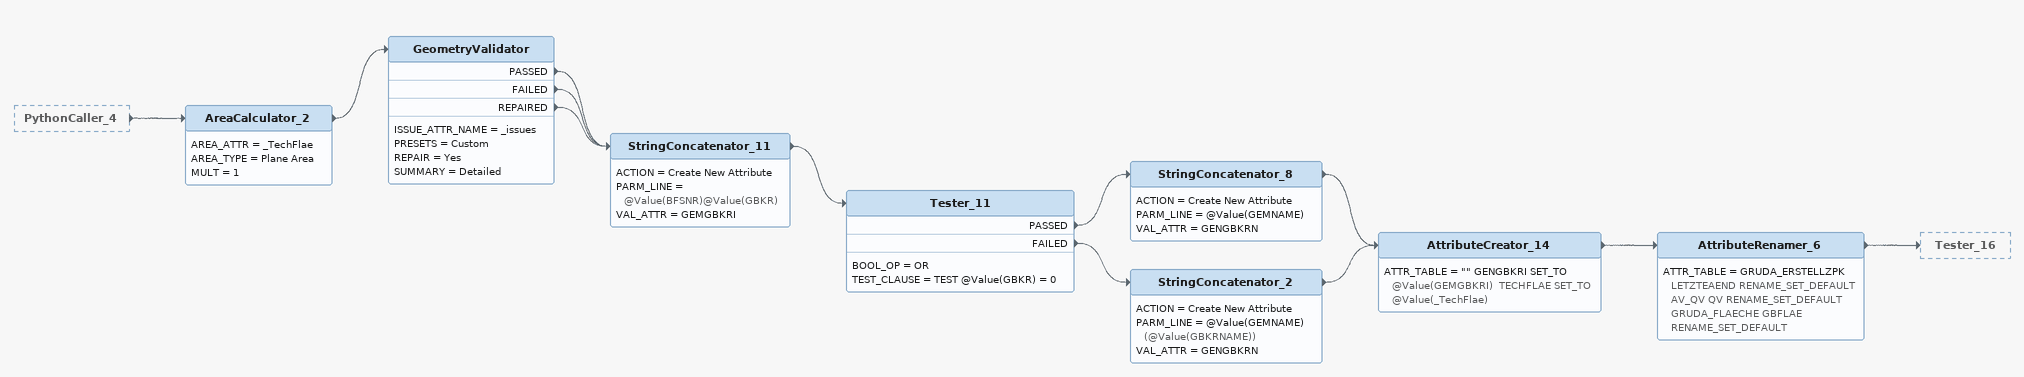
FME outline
PythonCaller_4 [outside]
    -> AreaCalculator_2
AreaCalculator_2
    AREA_ATTR = _TechFlae
    AREA_TYPE = Plane Area
    MULT = 1
    -> GeometryValidator
GeometryValidator
    ISSUE_ATTR_NAME = _issues
    PRESETS = Custom
    REPAIR = Yes
    SUMMARY = Detailed
    PASSED -> StringConcatenator_11
    FAILED -> StringConcatenator_11
    REPAIRED -> StringConcatenator_11
StringConcatenator_11
    ACTION = Create New Attribute
    PARM_LINE = @Value(BFSNR)@Value(GBKR)
    VAL_ATTR = GEMGBKRI
    -> Tester_11
Tester_11
    BOOL_OP = OR
    TEST_CLAUSE = TEST @Value(GBKR) = 0
    PASSED -> StringConcatenator_8
    FAILED -> StringConcatenator_2
StringConcatenator_8
    ACTION = Create New Attribute
    PARM_LINE = @Value(GEMNAME)
    VAL_ATTR = GENGBKRN
    -> AttributeCreator_14
StringConcatenator_2
    ACTION = Create New Attribute
    PARM_LINE = @Value(GEMNAME) (@Value(GBKRNAME))
    VAL_ATTR = GENGBKRN
    -> AttributeCreator_14
AttributeCreator_14
    ATTR_TABLE = "" GENGBKRI SET_TO @Value(GEMGBKRI)  TECHFLAE SET_TO @Value(_TechFlae)
    -> AttributeRenamer_6
AttributeRenamer_6
    ATTR_TABLE = GRUDA_ERSTELLZPK LETZTEAEND RENAME_SET_DEFAULT  AV_QV QV RENAME_SET_DEFAULT  GRUDA_FLAECHE GBFLAE RENAME_SET_DEFAULT
    -> Tester_16
